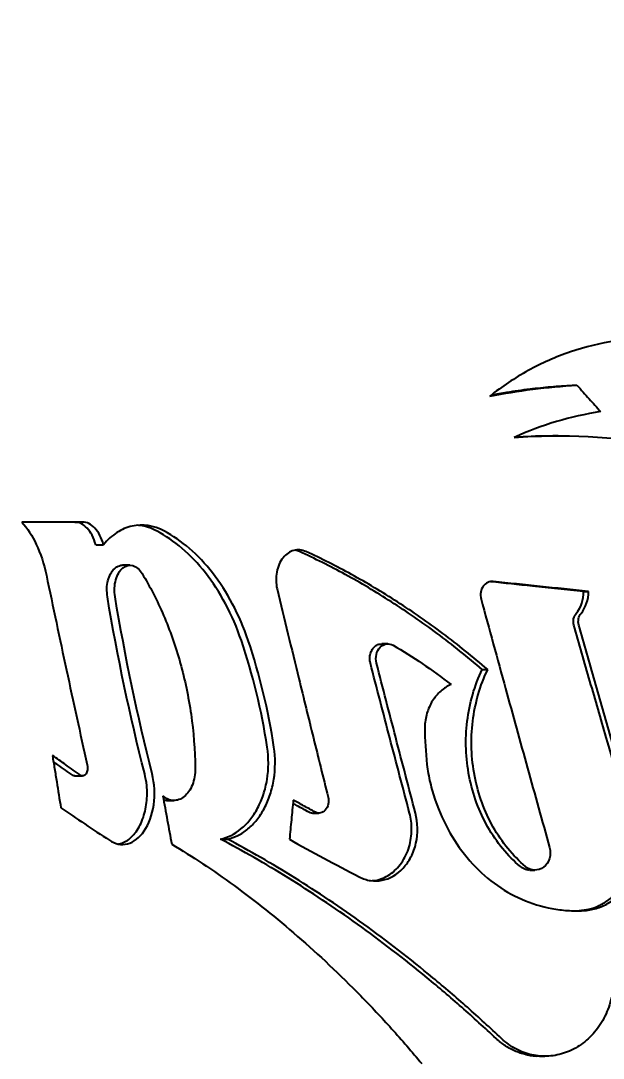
# Model space of a CAD drawing. Header units: millimetres. Extents: x 8 to 586, y 8 to 412.
# Drawn here: x 71.66 to 84.05, y 235.77 to 257.85 of the extents above; entities that cross this region are included whole.
import ezdxf

# ---------------------------------------------------------------- set-up
doc = ezdxf.new("R2010")
doc.units = ezdxf.units.MM
doc.layers.add('DIMENSIONS', color=2, linetype='Continuous')
doc.layers.add('OUTLINE', color=7, linetype='Continuous', lineweight=25)
doc.styles.add('SLDTEXTSTYLE0', font='TXT', dxfattribs={"width": 0.75})
doc.dimstyles.new('SLDDIMSTYLE0', dxfattribs={"dimtxt": 3.5, "dimasz": 2, "dimexe": 0, "dimexo": 0.0625, "dimgap": 0.875, "dimtad": 1, "dimrnd": 1e-09, "dimzin": 12, "dimdsep": 46, "dimtxsty": 'SLDTEXTSTYLE0', "dimsah": 1, "dimcen": 0.09, "dimadec": 0, "dimazin": 3, "dimtfac": 1, "dimtofl": 0, "dimtmove": 0, "dimatfit": 3, "dimfxl": 0, "dimfrac": 2, "dimtolj": 1, "dimtzin": 12, "dimarcsym": 0})

# ---------------------------------------------------------------- blocks, each defined once
blk = doc.blocks.new('_D_28')
at = {"layer": 'DIMENSIONS'}
for p, q in [((92.372, 291.53), (37.064, 291.53)), ((39.064, 145.23), (39.064, 291.53)), ((67.433, 145.23), (37.064, 145.23))]:
    blk.add_line(p, q, dxfattribs=at)
for points in [[(39.064, 291.53), (38.564, 289.53), (39.564, 289.53)], [(39.064, 145.23), (39.564, 147.23), (38.564, 147.23)]]:
    blk.add_solid(points, dxfattribs=at)
at = {"layer": 'DIMENSIONS', "insert": (34.552, 212.561), "char_height": 3.5, "attachment_point": 1, "rotation": 90, "style": 'SLDTEXTSTYLE0'}
blk.add_mtext('146,3', dxfattribs=at)

msp = doc.modelspace()

# ---------------------------------------------------------------- linework, layer by layer
at = {"layer": 'OUTLINE'}
for p, q in [((83.38269, 250.09176), (83.48695, 250.09176)), ((83.085, 249.01632), (82.97455, 249.01632)), ((72.80925, 247.18002), (72.97585, 247.18002)), ((73.25308, 246.69686), (73.41712, 246.69686)), ((77.58561, 246.55141), (77.49413, 246.5796)), ((73.98096, 246.26122), (73.81909, 246.26122)), ((83.62623, 245.70367), (83.72936, 245.70367)), ((79.46381, 244.58905), (79.33441, 244.58905)), ((81.47325, 244.04547), (81.58918, 244.04547)), ((72.80272, 241.77748), (72.97226, 241.77748)), ((74.75917, 241.25528), (74.91602, 241.25528)), ((77.86211, 240.9865), (78.00052, 240.9865)), ((75.90581, 240.43453), (76.0549, 240.43453)), ((82.48268, 239.77402), (82.59374, 239.77402)), ((82.69284, 235.81204), (82.80295, 235.81204))]:
    msp.add_line(p, q, dxfattribs=at)
for points, knots in [([(85.30624, 251.1153), (84.62958, 251.11805), (83.96932, 251.01245), (83.03694, 250.69417), (82.73607, 250.56137), (82.16391, 250.24706), (81.89104, 250.06508), (81.63129, 249.85695)], [0, 0, 0, 0, 0.5, 0.5, 0.75, 0.75, 1, 1, 1, 1]), ([(81.66874, 249.88468), (81.77818, 249.90536), (82.0478, 249.95632), (82.46971, 250.01382), (82.93133, 250.0633), (83.23219, 250.08227), (83.38269, 250.09176)], [0, 0, 0, 0, 0.19676965, 0.4847623, 0.74224782, 1, 1, 1, 1]), ([(83.48695, 250.09176), (83.53, 250.04355), (83.57311, 249.99533), (83.61628, 249.94712), (83.65944, 249.8989), (83.70266, 249.85068), (83.74593, 249.80246), (83.82723, 249.71186), (83.90872, 249.62126), (83.9904, 249.53065)], [0, 0, 0, 0, 0.000207902737, 0.000207902737, 0.000207902737, 0.000415805474, 0.000415805474, 0.000415805474, 0.000806428988, 0.000806428988, 0.000806428988, 0.000806428988]), ([(82.1649, 248.98678), (82.39791, 249.00325), (82.66526, 249.02214), (82.94067, 249.01431), (82.97606, 249.01331)], [0, 0, 0, 0, 0.87152095, 1, 1, 1, 1]), ([(71.684, 247.18), (71.79655, 247.05456), (71.90105, 246.89159), (72.07767, 246.51127), (72.15167, 246.28971), (72.20304, 246.04931)], [0, 0, 0, 0, 0.5, 0.5, 1, 1, 1, 1]), ([(73.25308, 246.69686), (73.21243, 246.84454), (73.14679, 246.96761), (72.98932, 247.13562), (72.89875, 247.17984), (72.80925, 247.18001)], [0, 0, 0, 0, 0.5, 0.5, 1, 1, 1, 1]), ([(73.41712, 246.69686), (73.37681, 246.8441), (73.31173, 246.96715), (73.15522, 247.13538), (73.065, 247.17984), (72.97585, 247.18001)], [0, 0, 0, 0, 0.5, 0.5, 1, 1, 1, 1]), ([(74.71261, 246.98817), (74.48439, 247.10853), (74.24759, 247.14398), (73.91416, 247.06963), (73.80461, 247.02283), (73.6009, 246.88977), (73.50567, 246.80375), (73.41712, 246.69686)], [0, 0, 0, 0, 0.5, 0.5, 0.75, 0.75, 1, 1, 1, 1]), ([(74.55626, 246.98816), (74.49673, 247.01567), (74.37683, 247.07107), (74.23801, 247.10549), (74.16056, 247.10983), (74.144, 247.11075)], [0, 0, 0, 0, 0.43669713, 0.87955203, 1, 1, 1, 1]), ([(76.34952, 244.65827), (76.25552, 244.93533), (76.14308, 245.19485), (75.88428, 245.68003), (75.74044, 245.90054), (75.43164, 246.29461), (75.2644, 246.47056), (74.91781, 246.76908), (74.73925, 246.8917), (74.55625, 246.98817)], [0, 0, 0, 0, 0.25, 0.25, 0.5, 0.5, 0.75, 0.75, 1, 1, 1, 1]), ([(76.49556, 244.65827), (76.4023, 244.9347), (76.29074, 245.19382), (76.03383, 245.67855), (75.89093, 245.8991), (75.584, 246.29339), (75.41768, 246.46956), (75.07272, 246.76862), (74.89491, 246.89151), (74.71261, 246.98817)], [0, 0, 0, 0, 0.25, 0.25, 0.5, 0.5, 0.75, 0.75, 1, 1, 1, 1]), ([(77.7242, 246.55141), (77.63928, 246.58968), (77.54953, 246.59799), (77.38012, 246.55294), (77.30034, 246.50007), (77.17095, 246.3396), (77.12481, 246.23378), (77.07988, 246.00095), (77.08136, 245.87368), (77.10958, 245.75625)], [0, 0, 0, 0, 0.25, 0.25, 0.5, 0.5, 0.75, 0.75, 1, 1, 1, 1]), ([(81.47325, 244.04547), (81.15394, 244.30825), (80.83755, 244.56924), (80.1923, 245.04842), (79.86604, 245.27235), (79.21382, 245.69117), (78.88635, 245.88506), (78.39706, 246.15294), (78.23431, 246.23842), (77.90939, 246.40089), (77.74691, 246.47668), (77.58561, 246.55141)], [0, 0, 0, 0, 0.25, 0.25, 0.5, 0.5, 0.75, 0.75, 0.875, 0.875, 1, 1, 1, 1]), ([(81.58918, 244.04547), (81.27193, 244.30807), (80.95759, 244.56892), (80.31634, 245.04795), (79.99202, 245.27188), (79.34358, 245.69077), (79.01796, 245.88471), (78.53134, 246.15271), (78.36947, 246.23824), (78.04628, 246.4008), (77.88465, 246.47664), (77.7242, 246.55141)], [0, 0, 0, 0, 0.25, 0.25, 0.5, 0.5, 0.75, 0.75, 0.875, 0.875, 1, 1, 1, 1]), ([(73.50108, 245.59005), (73.49489, 245.64817), (73.48252, 245.76444), (73.50799, 245.9368), (73.56355, 246.08471), (73.64764, 246.19844), (73.73646, 246.24895), (73.79622, 246.2634), (73.81828, 246.2607), (73.82018, 246.26046)], [0, 0, 0, 0, 0.17345251, 0.34701977, 0.51888112, 0.69883619, 0.88978339, 0.99046111, 1, 1, 1, 1]), ([(73.66379, 245.59005), (73.64405, 245.71102), (73.64981, 245.8398), (73.71064, 246.06144), (73.76409, 246.15036), (73.89375, 246.25635), (73.9687, 246.27346), (74.1159, 246.23167), (74.18545, 246.17342), (74.23969, 246.08412)], [0, 0, 0, 0, 0.25, 0.25, 0.5, 0.5, 0.75, 0.75, 1, 1, 1, 1]), ([(72.20304, 246.04931), (72.34342, 245.37679), (72.48593, 244.70422), (72.63054, 244.03159), (72.70285, 243.69526), (72.77568, 243.35891), (72.84903, 243.02256), (72.92238, 242.68619), (72.99625, 242.34982), (73.07063, 242.01343)], [0, 0, 0, 0, 0.00214872671, 0.00214872671, 0.00214872671, 0.00322313973, 0.00322313973, 0.00322313973, 0.00429756802, 0.00429756802, 0.00429756802, 0.00429756802]), ([(74.23969, 246.08412), (74.40688, 245.80714), (74.55904, 245.50997), (74.76271, 245.03403), (74.82648, 244.87033), (74.94517, 244.53243), (75.00031, 244.3573), (75.14835, 243.82616), (75.22493, 243.46253), (75.33258, 242.71629), (75.36351, 242.33099), (75.36937, 241.94551)], [0, 0, 0, 0, 0.25, 0.25, 0.375, 0.375, 0.5, 0.5, 0.75, 0.75, 1, 1, 1, 1]), ([(77.10958, 245.75625), (77.26247, 245.12123), (77.41649, 244.48616), (77.5716, 243.85106), (77.67425, 243.43072), (77.77739, 243.01036), (77.88099, 242.58998), (77.9846, 242.1696), (78.08868, 241.7492), (78.19322, 241.32878)], [0, 0, 0, 0, 0.00200020163, 0.00200020163, 0.00200020163, 0.0033240325, 0.0033240325, 0.0033240325, 0.00464788098, 0.00464788098, 0.00464788098, 0.00464788098]), ([(81.7059, 245.91569), (81.62568, 245.92338), (81.54447, 245.88664), (81.46665, 245.77882), (81.44808, 245.73445), (81.43199, 245.63867), (81.4345, 245.58882), (81.44687, 245.54178)], [0, 0, 0, 0, 0.5, 0.5, 0.75, 0.75, 1, 1, 1, 1]), ([(83.62623, 245.70367), (83.44353, 245.72235), (83.07813, 245.7597), (82.41573, 245.82831), (81.94429, 245.87826), (81.64909, 245.90954)], [0, 0, 0, 0, 0.2721133, 0.5442251, 1, 1, 1, 1]), ([(81.44687, 245.54178), (81.61968, 244.90657), (81.79334, 244.27132), (81.96782, 243.63603), (82.1225, 243.07282), (82.27784, 242.50958), (82.4338, 241.9463), (82.58976, 241.38302), (82.74634, 240.8197), (82.90354, 240.25636)], [0, 0, 0, 0, 0.00200028261, 0.00200028261, 0.00200028261, 0.00377362846, 0.00377362846, 0.00377362846, 0.00554701624, 0.00554701624, 0.00554701624, 0.00554701624]), ([(83.42116, 244.98842), (83.40926, 245.03176), (83.40725, 245.07808), (83.42468, 245.16488), (83.44411, 245.20518), (83.47071, 245.2377)], [0, 0, 0, 0, 0.5, 0.5, 1, 1, 1, 1]), ([(83.52555, 244.98842), (83.51372, 245.03175), (83.51171, 245.07802), (83.529, 245.16478), (83.54829, 245.20511), (83.57479, 245.2377)], [0, 0, 0, 0, 0.5, 0.5, 1, 1, 1, 1]), ([(84.65929, 240.69348), (84.47473, 241.32836), (84.29084, 241.9632), (84.10765, 242.598), (83.99268, 242.99643), (83.87798, 243.39485), (83.76356, 243.79325), (83.64914, 244.19165), (83.53501, 244.59004), (83.42116, 244.98842)], [0, 0, 0, 0, 0.00200019023, 0.00200019023, 0.00200019023, 0.00325559775, 0.00325559775, 0.00325559775, 0.00451102046, 0.00451102046, 0.00451102046, 0.00451102046]), ([(84.75667, 240.69348), (84.57306, 241.3287), (84.39012, 241.96389), (84.20787, 242.59904), (84.09359, 242.9973), (83.97959, 243.39554), (83.86587, 243.79377), (83.75215, 244.192), (83.63871, 244.59022), (83.52555, 244.98842)], [0, 0, 0, 0, 0.00200019015, 0.00200019015, 0.00200019015, 0.00325436448, 0.00325436448, 0.00325436448, 0.0045085538, 0.0045085538, 0.0045085538, 0.0045085538]), ([(79.09303, 244.17763), (79.08713, 244.21174), (79.07531, 244.28), (79.09155, 244.3836), (79.13139, 244.47406), (79.19337, 244.54296), (79.26438, 244.58433), (79.31426, 244.58488), (79.33553, 244.58511)], [0, 0, 0, 0, 0.1701351, 0.34037285, 0.50899344, 0.68145442, 0.8641665, 1, 1, 1, 1]), ([(79.22297, 244.17763), (79.20777, 244.23853), (79.20703, 244.30387), (79.23477, 244.42409), (79.26336, 244.47778), (79.33795, 244.55515), (79.38444, 244.57949), (79.47998, 244.59388), (79.52945, 244.58455), (79.5747, 244.55899)], [0, 0, 0, 0, 0.25, 0.25, 0.5, 0.5, 0.75, 0.75, 1, 1, 1, 1]), ([(79.92661, 240.98886), (79.85609, 241.25605), (79.78574, 241.52323), (79.71556, 241.79041), (79.64538, 242.05759), (79.57537, 242.32476), (79.50553, 242.59192), (79.36735, 243.12052), (79.22985, 243.64909), (79.09304, 244.17763)], [0, 0, 0, 0, 0.00084180321, 0.00084180321, 0.00084180321, 0.00168360642, 0.00168360642, 0.00168360642, 0.0033491502, 0.0033491502, 0.0033491502, 0.0033491502]), ([(80.05191, 240.98886), (79.98175, 241.25619), (79.91175, 241.52352), (79.84192, 241.79085), (79.77209, 242.05817), (79.70244, 242.32549), (79.63295, 242.5928), (79.49561, 243.1211), (79.35895, 243.64938), (79.22297, 244.17763)], [0, 0, 0, 0, 0.0008418032, 0.0008418032, 0.0008418032, 0.00168360641, 0.00168360641, 0.00168360641, 0.00334731906, 0.00334731906, 0.00334731906, 0.00334731906]), ([(82.28291, 239.84925), (82.14674, 239.9645), (82.02107, 240.09187), (81.79047, 240.3712), (81.68497, 240.52417), (81.49824, 240.85215), (81.41864, 241.02403), (81.28626, 241.38341), (81.23311, 241.57292), (81.15764, 241.95898), (81.13534, 242.15374), (81.12098, 242.54666), (81.12935, 242.74689), (81.17671, 243.13569), (81.21535, 243.32534), (81.32243, 243.69528), (81.39113, 243.87538), (81.47325, 244.04547)], [0, 0, 0, 0, 0.125, 0.125, 0.25, 0.25, 0.375, 0.375, 0.5, 0.5, 0.625, 0.625, 0.75, 0.75, 0.875, 0.875, 1, 1, 1, 1]), ([(82.39439, 239.84925), (82.25864, 239.96482), (82.13345, 240.09252), (81.90388, 240.37245), (81.79894, 240.5257), (81.61333, 240.85403), (81.53428, 241.02603), (81.40286, 241.38549), (81.35015, 241.57495), (81.27537, 241.96069), (81.25329, 242.15525), (81.23913, 242.54772), (81.24747, 242.74769), (81.29454, 243.13609), (81.33292, 243.32557), (81.43926, 243.69522), (81.50752, 243.87532), (81.58918, 244.04547)], [0, 0, 0, 0, 0.125, 0.125, 0.25, 0.25, 0.375, 0.375, 0.5, 0.5, 0.625, 0.625, 0.75, 0.75, 0.875, 0.875, 1, 1, 1, 1]), ([(80.80798, 243.7203), (80.72987, 243.68728), (80.65741, 243.64197), (80.52401, 243.52583), (80.46428, 243.45549), (80.36482, 243.29627), (80.32421, 243.20549), (80.26801, 243.01499), (80.25145, 242.91267), (80.24789, 242.80888)], [0, 0, 0, 0, 0.25, 0.25, 0.5, 0.5, 0.75, 0.75, 1, 1, 1, 1]), ([(80.24789, 242.80888), (80.25659, 242.54529), (80.26521, 242.28169), (80.3128, 241.89164), (80.33485, 241.76257), (80.39416, 241.50678), (80.43083, 241.38079), (80.55626, 241.01614), (80.66072, 240.78665), (80.90754, 240.3518), (81.04945, 240.1507), (81.36329, 239.79171), (81.53816, 239.63033), (81.91006, 239.35599), (82.10633, 239.24278), (82.5195, 239.06228), (82.73636, 238.99585), (83.06422, 238.93506), (83.17449, 238.92114), (83.39708, 238.90638), (83.50955, 238.90727), (83.6227, 238.9109)], [0, 0, 0, 0, 0.125, 0.125, 0.1875, 0.1875, 0.25, 0.25, 0.375, 0.375, 0.5, 0.5, 0.625, 0.625, 0.75, 0.75, 0.875, 0.875, 0.9375, 0.9375, 1, 1, 1, 1]), ([(72.9387, 241.7899), (72.8839, 241.82731), (72.82946, 241.86472), (72.77539, 241.90213), (72.72131, 241.93954), (72.6676, 241.97695), (72.61425, 242.01435), (72.5192, 242.081), (72.42531, 242.14764), (72.33259, 242.21428)], [0, 0, 0, 0, 0.00031696611, 0.00031696611, 0.00031696611, 0.00063393222, 0.00063393222, 0.00063393222, 0.00119868729, 0.00119868729, 0.00119868729, 0.00119868729]), ([(72.33259, 242.21428), (72.34752, 242.12075), (72.36248, 242.02721), (72.37746, 241.93368), (72.39244, 241.84014), (72.40743, 241.74661), (72.42246, 241.65307), (72.45224, 241.46761), (72.4821, 241.28215), (72.51206, 241.09669)], [0, 0, 0, 0, 0.00029067838, 0.00029067838, 0.00029067838, 0.00058135676, 0.00058135676, 0.00058135676, 0.00115769068, 0.00115769068, 0.00115769068, 0.00115769068]), ([(75.90581, 240.43453), (76.05863, 240.46542), (76.20584, 240.53676), (76.4094, 240.70457), (76.47307, 240.76902), (76.59112, 240.91627), (76.64602, 241.00024), (76.74193, 241.18057), (76.78335, 241.27683), (76.85157, 241.48266), (76.87816, 241.59263), (76.93169, 241.9261), (76.93313, 242.1623), (76.89883, 242.39095)], [0, 0, 0, 0, 0.25, 0.25, 0.375, 0.375, 0.5, 0.5, 0.625, 0.625, 0.75, 0.75, 1, 1, 1, 1]), ([(76.0549, 240.43453), (76.13111, 240.45003), (76.20557, 240.4753), (76.35053, 240.54674), (76.42166, 240.59344), (76.5567, 240.70571), (76.62003, 240.77039), (76.73738, 240.91808), (76.79189, 241.00226), (76.88697, 241.18268), (76.928, 241.27896), (76.99555, 241.48482), (77.02178, 241.59453), (77.07459, 241.92729), (77.0759, 242.16288), (77.04186, 242.39095)], [0, 0, 0, 0, 0.125, 0.125, 0.25, 0.25, 0.375, 0.375, 0.5, 0.5, 0.625, 0.625, 0.75, 0.75, 1, 1, 1, 1]), ([(72.77127, 241.78991), (72.71668, 241.82712), (72.60751, 241.90155), (72.4682, 241.99767), (72.38499, 242.05659), (72.35433, 242.07829)], [0, 0, 0, 0, 0.38712848, 0.7742598, 1, 1, 1, 1]), ([(73.07063, 242.01343), (73.07762, 241.98022), (73.07918, 241.94425), (73.07051, 241.87712), (73.06014, 241.84637), (73.01796, 241.7783), (72.97526, 241.76574), (72.9387, 241.7899)], [0, 0, 0, 0, 0.25, 0.25, 0.5, 0.5, 1, 1, 1, 1]), ([(72.80822, 241.7789), (72.80629, 241.77849), (72.79387, 241.77588), (72.78162, 241.78348), (72.77127, 241.78991)], [0, 0, 0, 0, 0.15503965, 1, 1, 1, 1]), ([(73.54547, 240.41287), (73.60602, 240.3702), (73.66858, 240.34242), (73.79781, 240.31583), (73.86398, 240.31764), (74.05706, 240.36778), (74.18258, 240.46273), (74.38185, 240.75271), (74.45524, 240.9469), (74.51809, 241.38038), (74.50576, 241.61286), (74.4523, 241.82338)], [0, 0, 0, 0, 0.125, 0.125, 0.25, 0.25, 0.5, 0.5, 0.75, 0.75, 1, 1, 1, 1]), ([(73.74708, 240.33022), (73.78718, 240.34185), (73.86797, 240.36527), (73.98305, 240.4449), (74.08849, 240.55351), (74.17958, 240.69178), (74.25254, 240.8502), (74.30542, 241.02522), (74.33769, 241.20666), (74.34854, 241.39185), (74.34059, 241.60076), (74.31109, 241.74125), (74.29385, 241.82338)], [0, 0, 0, 0, 0.10151455, 0.20451627, 0.30749465, 0.40750969, 0.50748944, 0.60176523, 0.69601932, 0.78523189, 0.874445, 1, 1, 1, 1]), ([(75.36937, 241.94551), (75.3709, 241.81845), (75.34892, 241.69414), (75.26562, 241.48274), (75.20428, 241.39559), (75.06417, 241.28113), (74.98489, 241.25278), (74.82674, 241.25814), (74.74875, 241.29182), (74.67933, 241.35468)], [0, 0, 0, 0, 0.25, 0.25, 0.5, 0.5, 0.75, 0.75, 1, 1, 1, 1]), ([(74.67933, 241.35468), (74.69521, 241.26879), (74.7111, 241.1829), (74.727, 241.09701), (74.7429, 241.01111), (74.75883, 240.92522), (74.77476, 240.83933), (74.80636, 240.66904), (74.83802, 240.49875), (74.86974, 240.32846)], [0, 0, 0, 0, 0.00026691152, 0.00026691152, 0.00026691152, 0.00053382304, 0.00053382304, 0.00053382304, 0.00106299409, 0.00106299409, 0.00106299409, 0.00106299409]), ([(78.19322, 241.32878), (78.2051, 241.27916), (78.20603, 241.22599), (78.18545, 241.12783), (78.16374, 241.08342), (78.07842, 240.98608), (77.99462, 240.96875), (77.92413, 241.00688)], [0, 0, 0, 0, 0.25, 0.25, 0.5, 0.5, 1, 1, 1, 1]), ([(74.75915, 241.25779), (74.74773, 241.25681), (74.7265, 241.25498), (74.70565, 241.26154), (74.696, 241.26457)], [0, 0, 0, 0, 0.53749886, 1, 1, 1, 1]), ([(77.45335, 241.26415), (77.4466, 241.19442), (77.43985, 241.12469), (77.43311, 241.05496), (77.42637, 240.98523), (77.41963, 240.9155), (77.4129, 240.84577), (77.39948, 240.70671), (77.38607, 240.56765), (77.37268, 240.42859)], [0, 0, 0, 0, 0.000211874249, 0.000211874249, 0.000211874249, 0.000423748498, 0.000423748498, 0.000423748498, 0.000846285598, 0.000846285598, 0.000846285598, 0.000846285598]), ([(77.7862, 241.00688), (77.74437, 241.02944), (77.6607, 241.07454), (77.54729, 241.136), (77.47616, 241.17487), (77.44629, 241.19119)], [0, 0, 0, 0, 0.36714319, 0.73429963, 1, 1, 1, 1]), ([(77.92413, 241.00688), (77.88226, 241.02955), (77.84049, 241.05223), (77.79883, 241.0749), (77.75716, 241.09757), (77.71559, 241.12025), (77.67412, 241.14292), (77.60021, 241.18333), (77.52662, 241.22374), (77.45335, 241.26415)], [0, 0, 0, 0, 0.000184883949, 0.000184883949, 0.000184883949, 0.000369767899, 0.000369767899, 0.000369767899, 0.000699304641, 0.000699304641, 0.000699304641, 0.000699304641]), ([(77.86197, 240.98964), (77.8556, 240.98878), (77.82985, 240.98531), (77.80495, 240.99762), (77.7862, 241.00688)], [0, 0, 0, 0, 0.24726854, 1, 1, 1, 1]), ([(78.85691, 239.62916), (78.93394, 239.58905), (79.01326, 239.56302), (79.17649, 239.53831), (79.26013, 239.54019), (79.50359, 239.58799), (79.66128, 239.67714), (79.85382, 239.8843), (79.90945, 239.96362), (80.00258, 240.14361), (80.03853, 240.24189), (80.10986, 240.55219), (80.10655, 240.77958), (80.05191, 240.98886)], [0, 0, 0, 0, 0.125, 0.125, 0.25, 0.25, 0.5, 0.5, 0.625, 0.625, 0.75, 0.75, 1, 1, 1, 1]), ([(79.13031, 239.5494), (79.1533, 239.55024), (79.23006, 239.55307), (79.35787, 239.59527), (79.50766, 239.67472), (79.64321, 239.78716), (79.75989, 239.92771), (79.85298, 240.0883), (79.92024, 240.26493), (79.96102, 240.44753), (79.97452, 240.63341), (79.96524, 240.81547), (79.93935, 240.93167), (79.92661, 240.98885)], [0, 0, 0, 0, 0.04398907, 0.14689242, 0.24922874, 0.35153983, 0.45078598, 0.55000401, 0.64359242, 0.73715039, 0.82568587, 0.91422049, 1, 1, 1, 1]), ([(83.53326, 238.91306), (83.60207, 238.92033), (83.74465, 238.93539), (83.95402, 239.01084), (84.15433, 239.12716), (84.33247, 239.28078), (84.48171, 239.46662), (84.59655, 239.67322), (84.67478, 239.89614), (84.7167, 240.12328), (84.72169, 240.35176), (84.69916, 240.5422), (84.66977, 240.65372), (84.65929, 240.69348)], [0, 0, 0, 0, 0.09446396, 0.19570572, 0.29715489, 0.39857587, 0.49607574, 0.59355006, 0.68527978, 0.77699045, 0.86430262, 0.95161333, 1, 1, 1, 1]), ([(83.6227, 238.9109), (83.71506, 238.91537), (83.80562, 238.93068), (83.98298, 238.98338), (84.07074, 239.02148), (84.23509, 239.11742), (84.31218, 239.17516), (84.45552, 239.31115), (84.52068, 239.38875), (84.63275, 239.55745), (84.68095, 239.65069), (84.75603, 239.84675), (84.78297, 239.94867), (84.83086, 240.26649), (84.81638, 240.48651), (84.75667, 240.69348)], [0, 0, 0, 0, 0.125, 0.125, 0.25, 0.25, 0.375, 0.375, 0.5, 0.5, 0.625, 0.625, 0.75, 0.75, 1, 1, 1, 1]), ([(81.76738, 236.18964), (81.52293, 236.41459), (81.28067, 236.63932), (80.79206, 237.07153), (80.54611, 237.27972), (79.80746, 237.88739), (79.3127, 238.26819), (78.32281, 238.97918), (77.83076, 239.30778), (77.10016, 239.76099), (76.8585, 239.90542), (76.37915, 240.18053), (76.14082, 240.30869), (75.90581, 240.43453)], [0, 0, 0, 0, 0.125, 0.125, 0.25, 0.25, 0.5, 0.5, 0.75, 0.75, 0.875, 0.875, 1, 1, 1, 1]), ([(81.88219, 236.18964), (81.63936, 236.41441), (81.39871, 236.63897), (80.91327, 237.07092), (80.66888, 237.27903), (79.93483, 237.88651), (79.44306, 238.26728), (78.45892, 238.97838), (77.96962, 239.30711), (77.24298, 239.76055), (77.00262, 239.90506), (76.52579, 240.18035), (76.2887, 240.3086), (76.0549, 240.43453)], [0, 0, 0, 0, 0.125, 0.125, 0.25, 0.25, 0.5, 0.5, 0.75, 0.75, 0.875, 0.875, 1, 1, 1, 1]), ([(74.86974, 240.32846), (75.08635, 240.19268), (75.3069, 240.05692), (75.74941, 239.76396), (75.97152, 239.60745), (76.64199, 239.11591), (77.09501, 238.75532), (77.99567, 237.97273), (78.44521, 237.54994), (79.10859, 236.87149), (79.32792, 236.63856), (79.7618, 236.15814), (79.97465, 235.90801), (80.18777, 235.6552)], [0, 0, 0, 0, 0.125, 0.125, 0.25, 0.25, 0.5, 0.5, 0.75, 0.75, 0.875, 0.875, 1, 1, 1, 1]), ([(82.90354, 240.25636), (82.92463, 240.17867), (82.9239, 240.0951), (82.87649, 239.94359), (82.83181, 239.87991), (82.71797, 239.79333), (82.65076, 239.77207), (82.51647, 239.77626), (82.45017, 239.80254), (82.39439, 239.84925)], [0, 0, 0, 0, 0.25, 0.25, 0.5, 0.5, 0.75, 0.75, 1, 1, 1, 1]), ([(82.48242, 239.77856), (82.47134, 239.77724), (82.4206, 239.77117), (82.35005, 239.79948), (82.29956, 239.83691), (82.28291, 239.84925)], [0, 0, 0, 0, 0.15775759, 0.72224896, 1, 1, 1, 1]), ([(84.21884, 237.06379), (84.18862, 236.92364), (84.14296, 236.79158), (84.02232, 236.54303), (83.94717, 236.42754), (83.77644, 236.22508), (83.67865, 236.13552), (83.47067, 235.98933), (83.35902, 235.9312), (83.12665, 235.84779), (83.00839, 235.82308), (82.76792, 235.80684), (82.64659, 235.81585), (82.41222, 235.86696), (82.2962, 235.90984), (82.07856, 236.02683), (81.97677, 236.10034), (81.88219, 236.18964)], [0, 0, 0, 0, 0.125, 0.125, 0.25, 0.25, 0.375, 0.375, 0.5, 0.5, 0.625, 0.625, 0.75, 0.75, 0.875, 0.875, 1, 1, 1, 1]), ([(82.69283, 235.81208), (82.69268, 235.81207), (82.60657, 235.80379), (82.43359, 235.83333), (82.18936, 235.9044), (81.96312, 236.02386), (81.83262, 236.13439), (81.76738, 236.18965)], [0, 0, 0, 0, 0.00046703, 0.25908287, 0.51766871, 0.75885023, 1, 1, 1, 1])]:
    msp.add_open_spline(points, degree=3, knots=knots, dxfattribs=at)
for points in [[(81.63129, 249.85695), (82.23128, 249.97909), (82.85133, 250.05745), (83.48695, 250.09176)], [(83.9904, 249.53065), (83.34908, 249.42887), (82.73224, 249.24529), (82.15257, 248.98164)], [(82.15257, 248.98164), (83.17946, 249.05904), (84.25152, 249.00611), (85.34165, 248.82309)], [(72.97585, 247.18001), (72.51976, 247.18001), (72.08882, 247.18), (71.684, 247.18)], [(83.72936, 245.70367), (83.03952, 245.77435), (82.36454, 245.84502), (81.7059, 245.91569)], [(74.29385, 241.82338), (73.97821, 243.05303), (73.71525, 244.31109), (73.50108, 245.59005)], [(74.4523, 241.82338), (74.13832, 243.0533), (73.87679, 244.31134), (73.66379, 245.59005)], [(83.47071, 245.2377), (83.57278, 245.36137), (83.63162, 245.53041), (83.62623, 245.70367)], [(83.57479, 245.2377), (83.67644, 245.3616), (83.73473, 245.5306), (83.72936, 245.70367)], [(76.89883, 242.39095), (76.7805, 243.17426), (76.59384, 243.9365), (76.34952, 244.65827)], [(77.04186, 242.39095), (76.9242, 243.17396), (76.73863, 243.93616), (76.49556, 244.65827)], [(79.5747, 244.55899), (79.9934, 244.31903), (80.40673, 244.0389), (80.80798, 243.7203)], [(72.51206, 241.09669), (72.84232, 240.86879), (73.18695, 240.64087), (73.54547, 240.41287)], [(77.37268, 240.42859), (77.85364, 240.16217), (78.34864, 239.89571), (78.85691, 239.62916)]]:
    msp.add_open_spline(points, degree=3, dxfattribs=at)

# ---------------------------------------------------------------- dimensions: what is measured, and where the dimension line sits
at = {"layer": 'DIMENSIONS'}
dim = msp.add_linear_dim(base=(39.06388, 291.52979), p1=(68.43275, 145.22979), p2=(93.37224, 291.52979), angle=90, dimstyle='SLDDIMSTYLE0', dxfattribs=at)
dim.commit()
dim.dimension.update_dxf_attribs({"geometry": '_D_28', "text_midpoint": (39.06388, 218.37979), "dimtype": 160})

doc.saveas('drawing.dxf')
